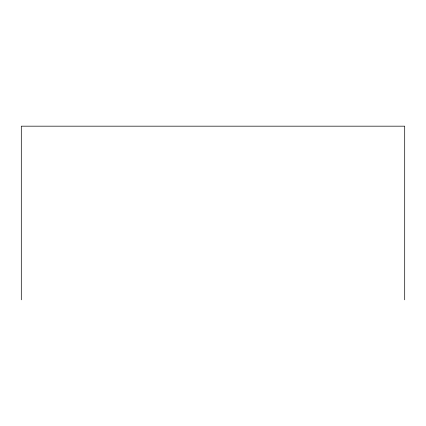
<?xml version="1.0" encoding="UTF-8"?>
<svg xmlns="http://www.w3.org/2000/svg" width="426" height="426" viewBox="0 0 426 426"><rect width="100%" height="100%" fill="white"/><g stroke="black" fill="none" stroke-linecap="round" stroke-linejoin="round"><path stroke-width="0.64" d="M404.7 299.824L404.7 126.176L21.3 126.176L21.3 299.824"/></g></svg>
